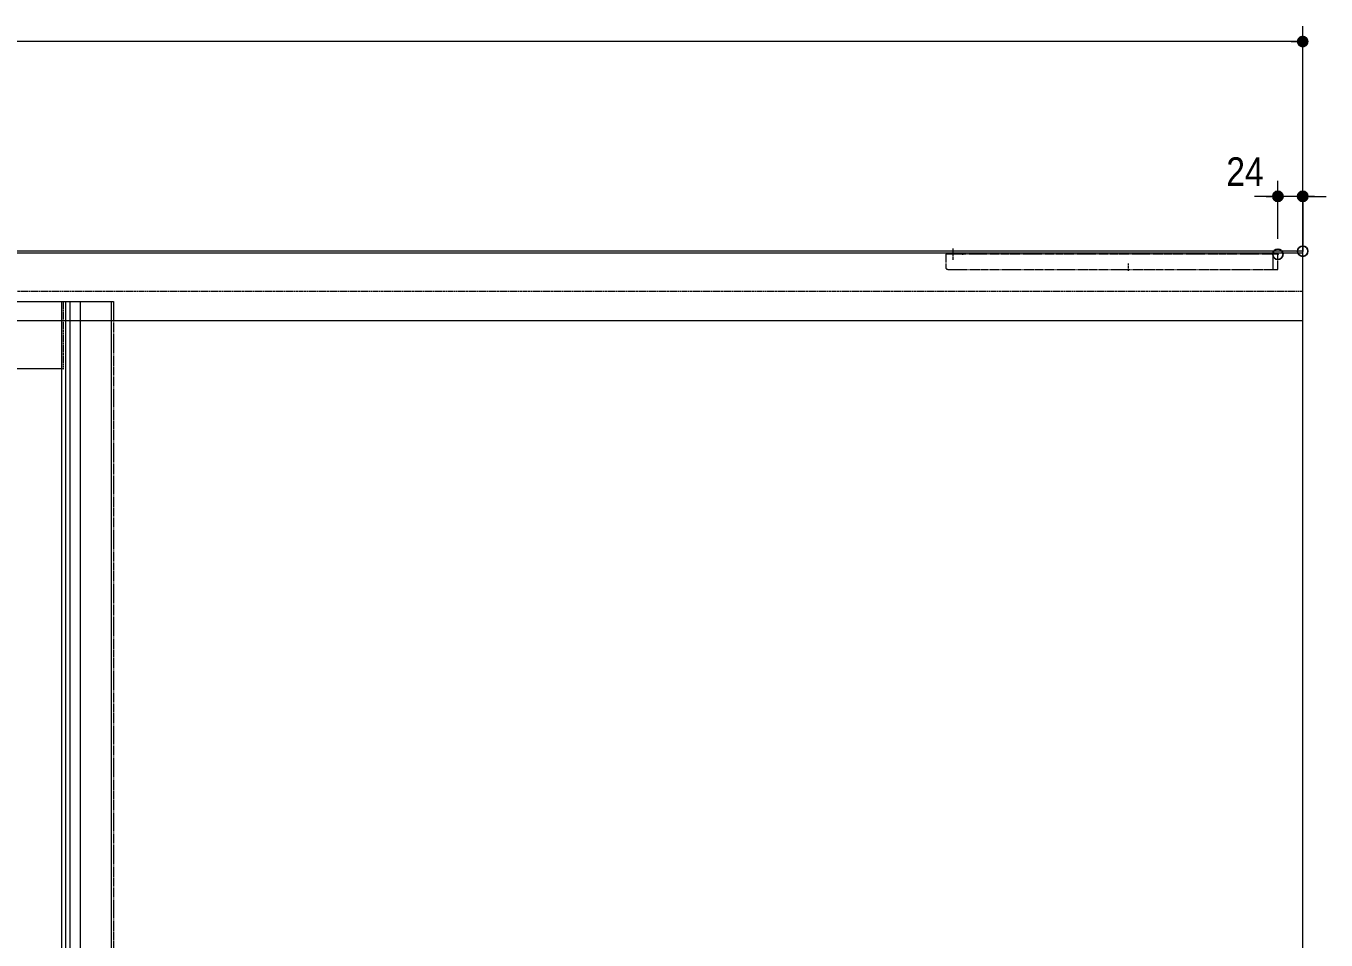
# Model space of a CAD drawing. Units: millimetres, scale not verified. Extents: x -4547 to 4547, y -2284 to 2284.
# Drawn here: x -1962 to -706, y 0 to 883 of the extents above; entities that cross this region are included whole.
import ezdxf
from ezdxf.enums import TextEntityAlignment as Align

# ---------------------------------------------------------------- set-up
doc = ezdxf.new("R2010")
doc.units = ezdxf.units.MM
doc.header["$LTSCALE"] = 20
doc.header["$PDMODE"] = 32
doc.header["$PDSIZE"] = 10
for name, pattern in [('USER1', [10.5, 8, -0.5, 0.5, -0.5, 0.5, -0.5]), ('USER2', [1.11, 0.71, -0.4]), ('USER3', [2.91, 1.76, -0.4, 0.35, -0.4])]:
    doc.linetypes.add(name, pattern=pattern)
for name, color, linetype, lineweight in [('0-1_3一般', 7, 'Continuous', 15), ('0-2_2寸法-1', 7, 'Continuous', 15), ('0-3_0', 7, 'Continuous', 25), ('0-5_2寸法-2', 7, 'Continuous', 15)]:
    doc.layers.add(name, color=color, linetype=linetype, lineweight=lineweight)
doc.layers.add('0-4_Defpoints', color=7, linetype='Continuous')
doc.styles.add('ＭＳ Ｐゴシック', font='')
doc.styles.get('ＭＳ Ｐゴシック').set_extended_font_data('MS PGothic')

# ---------------------------------------------------------------- blocks, each defined once
blk = doc.blocks.new('グループ-5')
at = {"layer": '0-1_3一般'}
for p, q in [((-11737.4, 11033.7), (-11737.4, 12333.7)), ((-11707.4, 12333.7), (-10787.4, 12333.7)), ((-11659.4, -33466.3), (-11659.4, 12333.7)), ((-11577.4, -33466.3), (-11577.4, 12333.7)), ((-11375.5, -33466.3), (-11375.5, 12333.7)), ((-11737.4, 11033.7), (-33737.4, 11033.7)), ((-11737.4, -10316.3), (-11737.4, 11033.7))]:
    blk.add_line(p, q, dxfattribs=at)
at = {"layer": '0-1_3一般', "linetype": 'USER2'}
for p, q in [((-11707.4, 11033.7), (-11707.4, 12333.7)), ((-11737.4, 11033.7), (-11707.4, 11033.7))]:
    blk.add_line(p, q, dxfattribs=at)
at = {"layer": '0-1_3一般'}
blk.add_lwpolyline([(-33767.4, 12333.7), (-10787.4, 12333.7), (-10787.4, -32186.3)], dxfattribs=at)
at = {"layer": '0-1_3一般', "linetype": 'USER1'}
blk.add_lwpolyline([(-10787.4, 12333.7), (-10737.4, 12333.7), (-10737.4, -33466.3), (-10787.4, -33466.3)], dxfattribs=at)
blk = doc.blocks.new('グループ-12')
at = {"layer": '0-1_3一般', "linetype": 'USER1'}
for p, q in [((5482.6, 13358.7), (5482.6, 13135.1)), ((5662.6, 13243.7), (5622.6, 13243.7)), ((11612.6, 13243.7), (5662.6, 13243.7)), ((11762.6, 13243.7), (11612.6, 13243.7)), ((11662.6, 13274), (11662.6, 12936.4)), ((11762.6, 12953.7), (11762.6, 13243.7)), ((5382.6, 12953.7), (9184.6, 12953.7)), ((9184.6, 12953.7), (11762.6, 12953.7))]:
    blk.add_line(p, q, dxfattribs=at)
at = {"layer": '0-1_3一般', "linetype": 'USER3'}
blk.add_line((8876.6, 12923.7), (8876.6, 13065.7), dxfattribs=at)
at = {"layer": '0-1_3一般', "linetype": 'USER1'}
blk.add_lwpolyline([(5662.6, 13243.7), (5682.6, 13243.7), (5342.6, 13243.7), (5342.6, 12993.7)], dxfattribs=at)
blk.add_arc((5382.6, 12993.7), 40, 180, 270, dxfattribs=at)
blk = doc.blocks.new('グループ-14')
at = {"layer": '0-1_3一般'}
for p, q in [((12242.6, 13263.7), (-57717.4, 13263.7)), ((12242.6, 11963.7), (12242.6, 13263.7)), ((-57717.4, 11963.7), (12242.6, 11963.7))]:
    blk.add_line(p, q, dxfattribs=at)
blk = doc.blocks.new('グループ-20')
at = {"layer": '0-1_3一般', "linetype": 'USER2'}
for p, q in [((12242.6, 13303.7), (-57717.4, 13303.7)), ((12242.6, 12533.7), (12242.6, 13303.7)), ((-57717.4, 12533.7), (12242.6, 12533.7))]:
    blk.add_line(p, q, dxfattribs=at)
blk = doc.blocks.new('グループ-21')
at = {"layer": '0-1_3一般'}
for p, q in [((12242.6, 13303.7), (12242.6, 14363.7)), ((12242.6, -33696.3), (12242.6, 13303.7))]:
    blk.add_line(p, q, dxfattribs=at)
blk.add_lwpolyline([(12242.6, 14363.7), (12242.6, 13303.7), (-57717.4, 13303.7), (-57717.4, 14363.7)], dxfattribs=at)
blk = doc.blocks.new('グループ-24')
at = {"layer": '0-1_3一般'}
for name in ['グループ-21', 'グループ-20', 'グループ-12', 'グループ-14', 'グループ-5']:
    blk.add_blockref(name, (0, 0), dxfattribs=at)
blk = doc.blocks.new('_Dot')
at = {"layer": '0-3_0'}
blk.add_line((-10, 0), (-20, 0), dxfattribs=at)
for points in [[(0, 0), (-10, 0), (-9.92, 1.25)], [(0, 0), (-9.92, -1.25), (-10, 0)], [(0, 0), (-9.92, 1.25), (-9.69, 2.49)], [(0, 0), (-9.69, -2.49), (-9.92, -1.25)], [(0, 0), (-9.69, 2.49), (-9.3, 3.68)], [(0, 0), (-9.3, -3.68), (-9.69, -2.49)], [(0, 0), (-9.3, 3.68), (-8.76, 4.82)], [(0, 0), (-8.76, -4.82), (-9.3, -3.68)], [(0, 0), (-8.76, 4.82), (-8.09, 5.88)], [(0, 0), (-8.09, -5.88), (-8.76, -4.82)], [(0, 0), (-8.09, 5.88), (-7.29, 6.85)], [(0, 0), (-7.29, -6.85), (-8.09, -5.88)], [(0, 0), (-7.29, 6.85), (-6.37, 7.71)], [(0, 0), (-6.37, -7.71), (-7.29, -6.85)], [(0, 0), (-6.37, 7.71), (-5.36, 8.44)], [(0, 0), (-5.36, -8.44), (-6.37, -7.71)], [(0, 0), (-5.36, 8.44), (-4.26, 9.05)], [(0, 0), (-4.26, -9.05), (-5.36, -8.44)], [(0, 0), (-4.26, 9.05), (-3.09, 9.51)], [(0, 0), (-3.09, -9.51), (-4.26, -9.05)], [(0, 0), (-3.09, 9.51), (-1.87, 9.82)], [(0, 0), (-1.87, -9.82), (-3.09, -9.51)], [(0, 0), (-1.87, 9.82), (-0.63, 9.98)], [(0, 0), (-0.63, -9.98), (-1.87, -9.82)], [(0, 0), (-0.63, 9.98), (0.63, 9.98)], [(0, 0), (0.63, -9.98), (-0.63, -9.98)], [(0, 0), (0.63, 9.98), (1.87, 9.82)], [(0, 0), (1.87, 9.82), (3.09, 9.51)], [(0, 0), (3.09, 9.51), (4.26, 9.05)], [(0, 0), (4.26, 9.05), (5.36, 8.44)], [(0, 0), (5.36, 8.44), (6.37, 7.71)], [(0, 0), (6.37, 7.71), (7.29, 6.85)], [(0, 0), (7.29, 6.85), (8.09, 5.88)], [(0, 0), (8.09, 5.88), (8.76, 4.82)], [(0, 0), (8.76, 4.82), (9.3, 3.68)], [(0, 0), (9.3, 3.68), (9.69, 2.49)], [(0, 0), (9.69, 2.49), (9.92, 1.25)], [(0, 0), (9.92, 1.25), (10, 0)], [(0, 0), (1.87, -9.82), (0.63, -9.98)], [(0, 0), (3.09, -9.51), (1.87, -9.82)], [(0, 0), (4.26, -9.05), (3.09, -9.51)], [(0, 0), (5.36, -8.44), (4.26, -9.05)], [(0, 0), (6.37, -7.71), (5.36, -8.44)], [(0, 0), (7.29, -6.85), (6.37, -7.71)], [(0, 0), (8.09, -5.88), (7.29, -6.85)], [(0, 0), (8.76, -4.82), (8.09, -5.88)], [(0, 0), (9.3, -3.68), (8.76, -4.82)], [(0, 0), (9.69, -2.49), (9.3, -3.68)], [(0, 0), (9.92, -1.25), (9.69, -2.49)], [(0, 0), (10, 0), (9.92, -1.25)]]:
    blk.add_solid(points, dxfattribs=at)

msp = doc.modelspace()

# ---------------------------------------------------------------- linework, layer by layer
at = {"layer": '0-2_2寸法-1'}
for p, q in [((-728.49, 733.19), (-728.49, 882.68)), ((-739.75, 867.68), (-4215.24, 867.68))]:
    msp.add_line(p, q, dxfattribs=at)
at = {"layer": '0-4_Defpoints'}
for p in [(-752.49, 718.19), (-728.49, 718.19), (-752.49, 662.19), (-728.49, 665.19)]:
    msp.add_point(p, dxfattribs=at)
at = {"layer": '0-5_2寸法-2'}
for p, q in [((-752.49, 677.19), (-752.49, 733.19)), ((-728.49, 680.19), (-728.49, 733.19)), ((-763.75, 718.19), (-775, 718.19)), ((-728.49, 718.19), (-752.49, 718.19)), ((-717.24, 718.19), (-705.98, 718.19))]:
    msp.add_line(p, q, dxfattribs=at)

# ---------------------------------------------------------------- block references
at = {"layer": '0-1_3一般', "xscale": 0.05, "yscale": 0.05}
msp.add_blockref('グループ-24', (-1340.62, 0), dxfattribs=at)
at = {"layer": '0-2_2寸法-1', "xscale": 0.5627563, "yscale": 0.5627563}
msp.add_blockref('_Dot', (-728.49, 867.68), dxfattribs=at)
at = {"layer": '0-5_2寸法-2', "xscale": 0.5627563, "yscale": 0.5627563}
msp.add_blockref('_Dot', (-752.49, 718.19), dxfattribs=at)
at = {"layer": '0-5_2寸法-2', "xscale": 0.5627563, "yscale": 0.5627563, "rotation": 180}
msp.add_blockref('_Dot', (-728.49, 718.19), dxfattribs=at)

# ---------------------------------------------------------------- texts
at = {"layer": '0-5_2寸法-2', "style": 'ＭＳ Ｐゴシック', "width": 0.9}
msp.add_text('24', height=27.57, dxfattribs=at).set_placement((-802.31, 720.05), align=Align.BOTTOM_LEFT)

doc.saveas('drawing.dxf')
